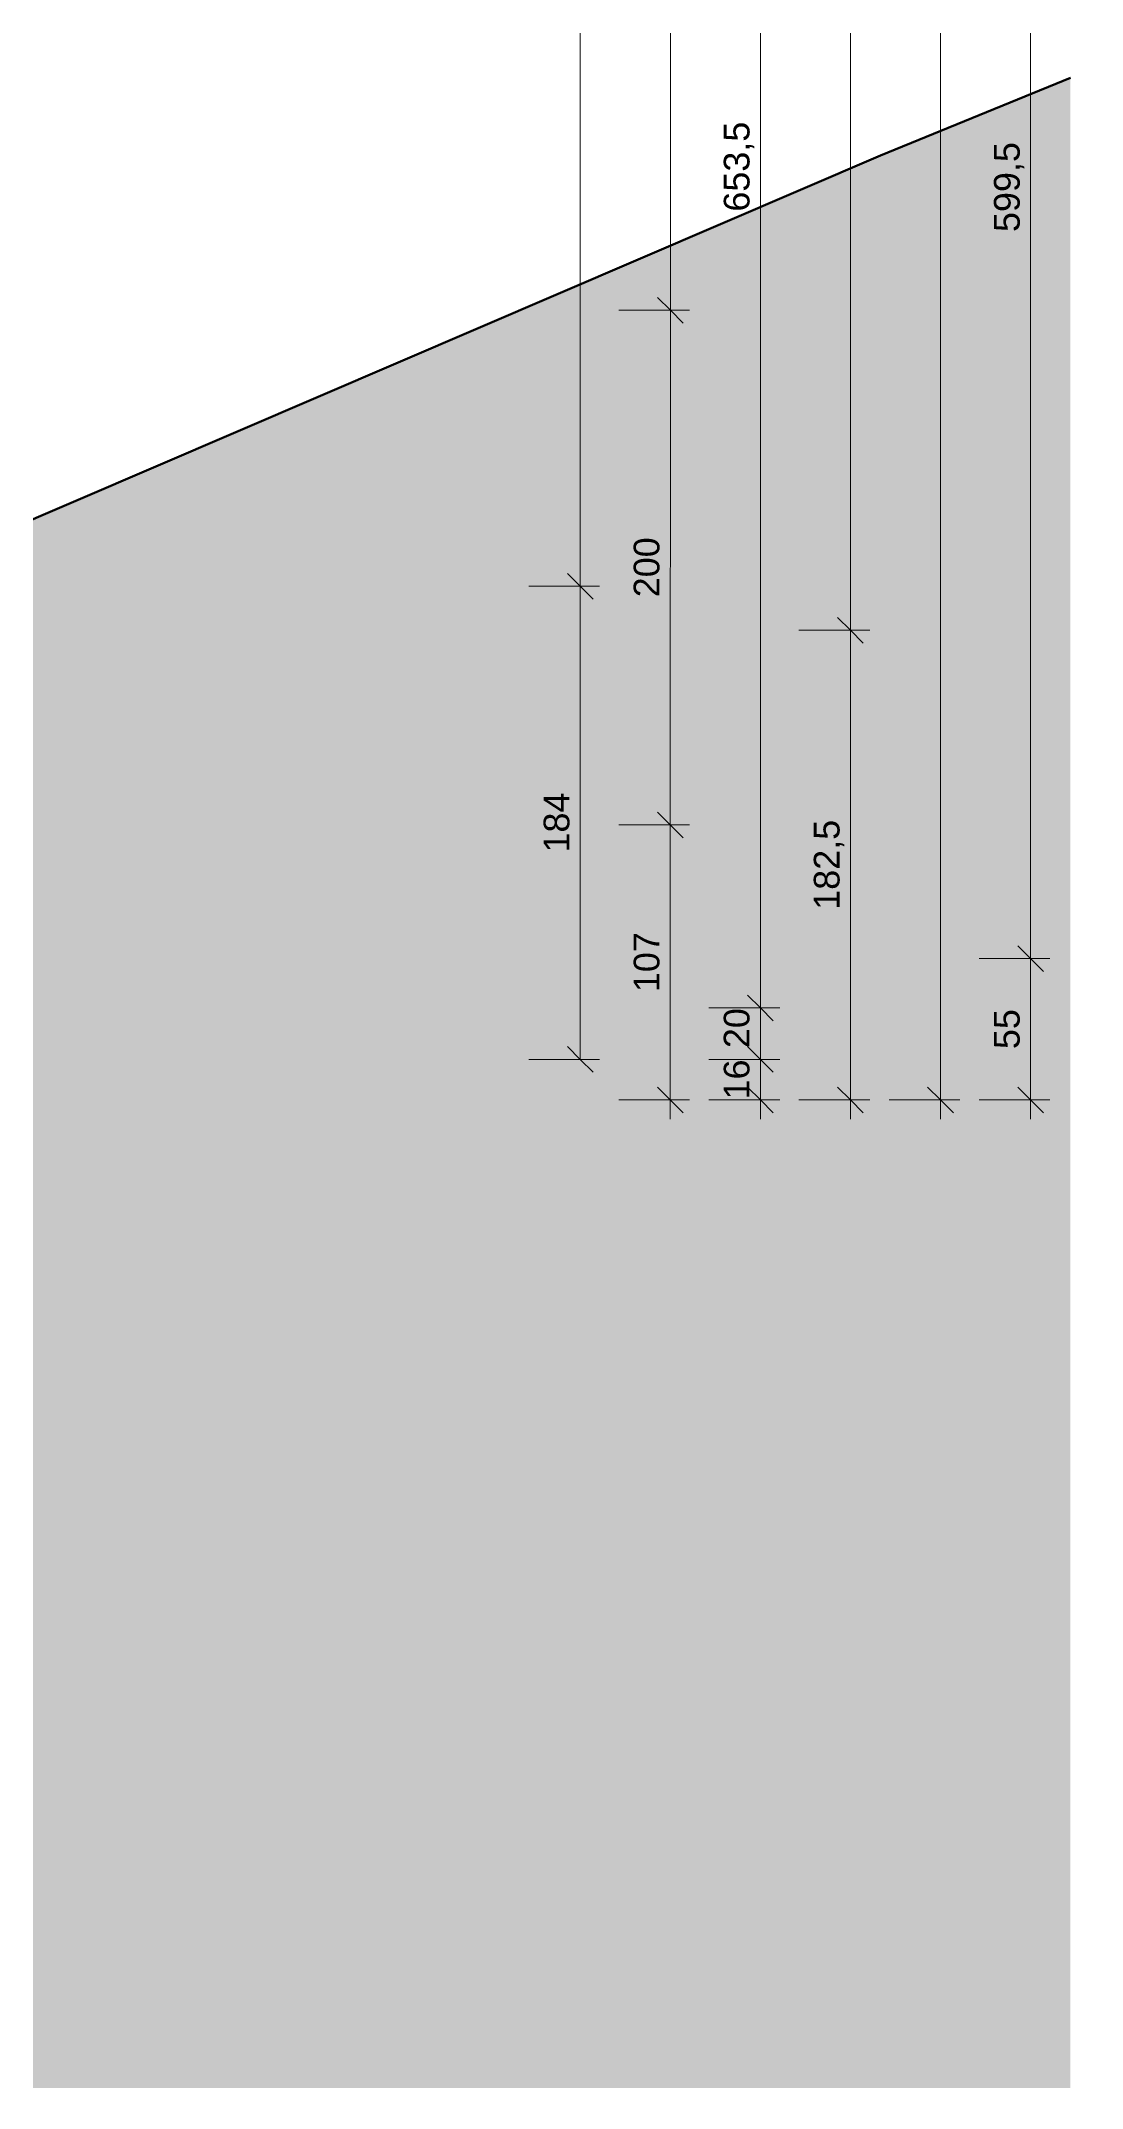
# Model space of a CAD drawing. Header units: metres. Extents: x -67.4 to -27.2, y 43.9 to 89.6.
# Drawn here: x -36.3 to -32.26, y 44.73 to 52.69 of the extents above; entities that cross this region are included whole.
import ezdxf

# ---------------------------------------------------------------- set-up
doc = ezdxf.new("R2010")
doc.units = ezdxf.units.M
for name, color, linetype, lineweight in [('A-DETL-GENF_', 92, 'Continuous', 13), ('A_2D', 7, 'Continuous', 13), ('A_Bemassung-50_', 4, 'Continuous', 9), ('A_Bemassung_', 4, 'Continuous', 9), ('A_Gelaender', 7, 'Continuous', 13), ('A_Grundstuecksgrenze', 5, 'Continuous', 70)]:
    doc.layers.add(name, color=color, linetype=linetype, lineweight=lineweight)
doc.styles.add('Arial_5', font='arial.ttf', dxfattribs={"height": 0.1})
doc.dimstyles.new('WGA-Bemaßung', dxfattribs={"dimscale": 0.3048, "dimtxt": 0.102026, "dimasz": 0.328084, "dimexe": 0.246063, "dimexo": 0.0625, "dimgap": 0.04101, "dimtad": 1, "dimdec": 1, "dimlfac": 100, "dimrnd": 0.5, "dimdsep": 46, "dimtxsty": 'Arial_5', "dimblk1": 'OBLIQUE', "dimblk2": 'OBLIQUE', "dimsah": 1, "dimcen": 0.09, "dimdle": 0.246063, "dimazin": 2, "dimtfac": 1, "dimtdec": 4, "dimtix": 1, "dimtmove": 0, "dimatfit": 3, "dimfxl": 0.656168, "dimfxlon": 1, "dimtvp": 1, "dimtolj": 1, "dimtzin": 0, "dimarcsym": 2})
doc.dimstyles.new('WGA-Bemaßung_2', dxfattribs={"dimscale": 0.3048, "dimtxt": 0.102026, "dimasz": 0.328084, "dimexe": 0.246063, "dimexo": 0.0625, "dimgap": 0.04101, "dimtad": 1, "dimdec": 1, "dimlfac": 100, "dimrnd": 0.5, "dimdsep": 46, "dimtxsty": 'Arial_5', "dimblk1": 'OBLIQUE', "dimblk2": 'OBLIQUE', "dimsah": 1, "dimcen": 0.09, "dimdle": 0.246063, "dimazin": 2, "dimtfac": 1, "dimtdec": 4, "dimtix": 1, "dimtmove": 2, "dimatfit": 3, "dimfxl": 0.656168, "dimfxlon": 1, "dimtvp": 1, "dimtolj": 1, "dimtzin": 0, "dimarcsym": 2})
doc.dimstyles.new('WGA-Bemaßung_4', dxfattribs={"dimscale": 0.3048, "dimtxt": 0.102026, "dimasz": 0.328084, "dimexe": 0.246063, "dimexo": 0.0625, "dimgap": 0.04101, "dimtad": 1, "dimdec": 1, "dimlfac": 100, "dimrnd": 0.5, "dimdsep": 46, "dimtxsty": 'Arial_5', "dimblk1": 'OBLIQUE', "dimblk2": 'OBLIQUE', "dimsah": 1, "dimcen": 0.09, "dimdle": 0.246063, "dimazin": 2, "dimtfac": 1, "dimtdec": 4, "dimtix": 1, "dimtmove": 0, "dimatfit": 3, "dimfxl": 0.656168, "dimfxlon": 1, "dimtvp": 1, "dimtolj": 1, "dimtzin": 0, "dimarcsym": 2})

# ---------------------------------------------------------------- blocks, each defined once
blk = doc.blocks.new('Typ des oberen Holms - Oberer Geländerholm_Innen_-3408985-263_PP_01OG_BT2')
at = {"layer": 'A_Gelaender', "lineweight": 5}
for p, q in [((-15.1136, 61.332), (-13.3118, 65.6517)), ((-13.2656, 65.6324), (-15.0674, 61.3128)), ((-15.0674, 61.3128), (-15.1136, 61.332))]:
    blk.add_line(p, q, dxfattribs=at)
blk = doc.blocks.new('Typ des oberen Holms - Oberer Geländerholm_Innen_-V3-263_PP_01OG_BT2')
at = {"layer": 'A_Gelaender', "lineweight": 5}
for p, q in [((-15.1136, 61.332), (-13.3118, 65.6517)), ((-15.0674, 61.3128), (-13.2656, 65.6324)), ((-15.1136, 61.332), (-15.0674, 61.3128))]:
    blk.add_line(p, q, dxfattribs=at)
blk = doc.blocks.new('Family - ___-3180367-263_PP_01OG_BT2')
at = {"layer": 'A_Grundstuecksgrenze'}
for p, q in [((-19.6942, 60.8437), (-10.3832, 60.9369)), ((-10.3832, 60.9369), (-9.585, 60.9315))]:
    blk.add_line(p, q, dxfattribs=at)
blk = doc.blocks.new('DIMBLOCK21-263_PP_01OG_BT2')
at = {"layer": 'A_Bemassung-50_', "lineweight": 35, "transparency": 16777216}
for p, q in [((-32.4562, 55.1182), (-32.5062, 55.1682)), ((-32.4562, 55.1182), (-32.4062, 55.0682)), ((-32.4564, 49.1231), (-32.5064, 49.1731)), ((-32.4564, 49.1231), (-32.4064, 49.0731))]:
    blk.add_line(p, q, dxfattribs=at)
at = {"layer": 'A_Bemassung-50_', "transparency": 16777216}
for p, q in [((-32.4562, 55.1182), (-32.5312, 55.1182)), ((-32.4562, 55.1182), (-32.4564, 49.1231)), ((-32.4562, 55.1182), (-32.2562, 55.1182)), ((-32.4564, 49.1231), (-32.6564, 49.1231)), ((-32.4564, 49.1231), (-32.3814, 49.1231))]:
    blk.add_line(p, q, dxfattribs=at)
at = {"layer": 'A_Bemassung-50_', "color": 0, "transparency": 16777216, "insert": (-32.5986, 51.9472), "char_height": 0.1, "width": 0.416266, "attachment_point": 1, "rotation": 90, "line_spacing_factor": 0.941778, "style": 'Arial_5'}
blk.add_mtext('599,5', dxfattribs=at)
blk = doc.blocks.new('_Oblique')
at = {"color": 0, "linetype": 'ByBlock', "lineweight": -2}
blk.add_line((-0.5, -0.5), (0.5, 0.5), dxfattribs=at)
blk = doc.blocks.new('DIMBLOCK22-263_PP_01OG_BT2')
at = {"layer": 'A_Bemassung-50_', "lineweight": 35, "transparency": 16777216}
for p, q in [((-32.4564, 49.1231), (-32.5064, 49.1731)), ((-32.4564, 49.1231), (-32.4064, 49.0731)), ((-32.4564, 48.5739), (-32.5064, 48.6239)), ((-32.4564, 48.5739), (-32.4064, 48.5239))]:
    blk.add_line(p, q, dxfattribs=at)
at = {"layer": 'A_Bemassung-50_', "transparency": 16777216}
for p, q in [((-32.4564, 49.1231), (-32.6564, 49.1231)), ((-32.4564, 49.1231), (-32.4564, 48.4989)), ((-32.4564, 49.1231), (-32.3814, 49.1231)), ((-32.4564, 48.5739), (-32.6564, 48.5739)), ((-32.4564, 48.5739), (-32.3814, 48.5739))]:
    blk.add_line(p, q, dxfattribs=at)
at = {"layer": 'A_Bemassung-50_', "color": 0, "transparency": 16777216, "insert": (-32.5987, 48.7716), "char_height": 0.1, "width": 0.184588, "attachment_point": 1, "rotation": 90, "line_spacing_factor": 0.941778, "style": 'Arial_5'}
blk.add_mtext('55', dxfattribs=at)
blk = doc.blocks.new('DIMBLOCK23-263_PP_01OG_BT2')
at = {"layer": 'A_Bemassung-50_', "transparency": 16777216}
for p, q in [((-32.8054, 83.3143), (-32.8064, 48.4989)), ((-32.8054, 83.2393), (-33.0054, 83.2393)), ((-32.8054, 83.2393), (-32.7304, 83.2392)), ((-32.8064, 48.5739), (-33.0064, 48.5739)), ((-32.8064, 48.5739), (-32.7314, 48.5739))]:
    blk.add_line(p, q, dxfattribs=at)
at = {"layer": 'A_Bemassung-50_', "lineweight": 35, "transparency": 16777216}
for p, q in [((-32.8054, 83.2393), (-32.8554, 83.2893)), ((-32.8054, 83.2393), (-32.7554, 83.1893)), ((-32.8064, 48.5739), (-32.8564, 48.6239)), ((-32.8064, 48.5739), (-32.7564, 48.5239))]:
    blk.add_line(p, q, dxfattribs=at)
at = {"layer": 'A_Bemassung-50_', "color": 0, "transparency": 16777216, "insert": (-32.9482, 65.6947), "char_height": 0.1, "width": 0.50856, "attachment_point": 1, "rotation": 90, "line_spacing_factor": 0.941778, "style": 'Arial_5'}
blk.add_mtext('3466,5', dxfattribs=at)
blk = doc.blocks.new('DIMBLOCK26-263_PP_01OG_BT2')
at = {"layer": 'A_Bemassung-50_', "transparency": 16777216}
for p, q in [((-33.1562, 55.4683), (-33.3562, 55.4683)), ((-33.1562, 55.4683), (-33.1564, 50.3993)), ((-33.1562, 55.4683), (-33.0812, 55.4683)), ((-33.1564, 50.3993), (-33.3564, 50.3993)), ((-33.1564, 50.3993), (-33.0814, 50.3993))]:
    blk.add_line(p, q, dxfattribs=at)
at = {"layer": 'A_Bemassung-50_', "lineweight": 35, "transparency": 16777216}
for p, q in [((-33.1562, 55.4683), (-33.2062, 55.5183)), ((-33.1562, 55.4683), (-33.1062, 55.4183)), ((-33.1564, 50.3993), (-33.2064, 50.4493)), ((-33.1564, 50.3993), (-33.1064, 50.3493))]:
    blk.add_line(p, q, dxfattribs=at)
at = {"layer": 'A_Bemassung-50_', "color": 0, "transparency": 16777216, "insert": (-33.2986, 52.8184), "char_height": 0.1, "width": 0.276883, "attachment_point": 1, "rotation": 90, "line_spacing_factor": 0.941778, "style": 'Arial_5'}
blk.add_mtext('507', dxfattribs=at)
blk = doc.blocks.new('DIMBLOCK27-263_PP_01OG_BT2')
at = {"layer": 'A_Bemassung-50_', "lineweight": 35, "transparency": 16777216}
for p, q in [((-33.1564, 50.3993), (-33.2064, 50.4493)), ((-33.1564, 50.3993), (-33.1064, 50.3493)), ((-33.1564, 48.5739), (-33.2064, 48.6239)), ((-33.1564, 48.5739), (-33.1064, 48.5239))]:
    blk.add_line(p, q, dxfattribs=at)
at = {"layer": 'A_Bemassung-50_', "transparency": 16777216}
for p, q in [((-33.1564, 50.3993), (-33.3564, 50.3993)), ((-33.1564, 50.3993), (-33.1564, 48.4989)), ((-33.1564, 50.3993), (-33.0814, 50.3993)), ((-33.1564, 48.5739), (-33.3564, 48.5739)), ((-33.1564, 48.5739), (-33.0814, 48.5739))]:
    blk.add_line(p, q, dxfattribs=at)
at = {"layer": 'A_Bemassung-50_', "color": 0, "transparency": 16777216, "insert": (-33.2987, 49.3131), "char_height": 0.1, "width": 0.416266, "attachment_point": 1, "rotation": 90, "line_spacing_factor": 0.941778, "style": 'Arial_5'}
blk.add_mtext('182,5', dxfattribs=at)
blk = doc.blocks.new('DIMBLOCK41-263_PP_01OG_BT2')
at = {"layer": 'A_Bemassung-50_', "lineweight": 35, "transparency": 16777216}
for p, q in [((-33.8564, 49.6428), (-33.9064, 49.6928)), ((-33.8564, 49.6428), (-33.8064, 49.5928)), ((-33.8564, 48.5739), (-33.9064, 48.6239)), ((-33.8564, 48.5739), (-33.8064, 48.5239))]:
    blk.add_line(p, q, dxfattribs=at)
at = {"layer": 'A_Bemassung-50_', "transparency": 16777216}
for p, q in [((-33.8564, 49.6428), (-34.0564, 49.6428)), ((-33.8564, 48.4989), (-33.8564, 49.6428)), ((-33.8564, 49.6428), (-33.7814, 49.6428)), ((-33.8564, 48.5739), (-34.0564, 48.5739)), ((-33.8564, 48.5739), (-33.7814, 48.5739))]:
    blk.add_line(p, q, dxfattribs=at)
at = {"layer": 'A_Bemassung-50_', "color": 0, "transparency": 16777216, "insert": (-33.9987, 48.993), "char_height": 0.1, "width": 0.276883, "attachment_point": 1, "rotation": 90, "line_spacing_factor": 0.941778, "style": 'Arial_5'}
blk.add_mtext('107', dxfattribs=at)
blk = doc.blocks.new('DIMBLOCK42-263_PP_01OG_BT2')
at = {"layer": 'A_Bemassung-50_', "transparency": 16777216}
for p, q in [((-33.8563, 51.6433), (-34.0563, 51.6434)), ((-33.8564, 49.6428), (-33.8563, 51.6433)), ((-33.8563, 51.6433), (-33.7813, 51.6433)), ((-33.8564, 49.6428), (-34.0564, 49.6428)), ((-33.8564, 49.6428), (-33.7814, 49.6428))]:
    blk.add_line(p, q, dxfattribs=at)
at = {"layer": 'A_Bemassung-50_', "lineweight": 35, "transparency": 16777216}
for p, q in [((-33.8563, 51.6433), (-33.9063, 51.6933)), ((-33.8563, 51.6433), (-33.8063, 51.5933)), ((-33.8564, 49.6428), (-33.9064, 49.6928)), ((-33.8564, 49.6428), (-33.8064, 49.5928))]:
    blk.add_line(p, q, dxfattribs=at)
at = {"layer": 'A_Bemassung-50_', "color": 0, "transparency": 16777216, "insert": (-33.9987, 50.5277), "char_height": 0.1, "width": 0.276883, "attachment_point": 1, "rotation": 90, "line_spacing_factor": 0.941778, "style": 'Arial_5'}
blk.add_mtext('200', dxfattribs=at)
blk = doc.blocks.new('DIMBLOCK43-263_PP_01OG_BT2')
at = {"layer": 'A_Bemassung-50_', "transparency": 16777216}
for p, q in [((-33.8563, 54.3433), (-34.0563, 54.3434)), ((-33.8563, 51.6433), (-33.8563, 54.3433)), ((-33.8563, 54.3433), (-33.7813, 54.3433)), ((-33.8563, 51.6433), (-34.0563, 51.6434)), ((-33.8563, 51.6433), (-33.7813, 51.6433))]:
    blk.add_line(p, q, dxfattribs=at)
at = {"layer": 'A_Bemassung-50_', "lineweight": 35, "transparency": 16777216}
for p, q in [((-33.8563, 54.3433), (-33.9063, 54.3933)), ((-33.8563, 54.3433), (-33.8063, 54.2933)), ((-33.8563, 51.6433), (-33.9063, 51.6933)), ((-33.8563, 51.6433), (-33.8063, 51.5933))]:
    blk.add_line(p, q, dxfattribs=at)
at = {"layer": 'A_Bemassung-50_', "color": 0, "transparency": 16777216, "insert": (-33.9986, 52.878), "char_height": 0.1, "width": 0.276883, "attachment_point": 1, "rotation": 90, "line_spacing_factor": 0.941778, "style": 'Arial_5'}
blk.add_mtext('270', dxfattribs=at)
blk = doc.blocks.new('DIMBLOCK284-263_PP_01OG_BT2')
at = {"layer": 'A_Bemassung-50_', "lineweight": 35, "transparency": 16777216}
for p, q in [((-33.5064, 48.7315), (-33.5564, 48.7815)), ((-33.5064, 48.7315), (-33.4564, 48.6815)), ((-33.5064, 48.5739), (-33.5564, 48.6239)), ((-33.5064, 48.5739), (-33.4564, 48.5239))]:
    blk.add_line(p, q, dxfattribs=at)
at = {"layer": 'A_Bemassung-50_', "transparency": 16777216}
for p, q in [((-33.5064, 48.7315), (-33.7064, 48.7315)), ((-33.5064, 48.4989), (-33.5064, 48.7315)), ((-33.5064, 48.7315), (-33.4314, 48.7315)), ((-33.5064, 48.5739), (-33.7064, 48.5739)), ((-33.5064, 48.5739), (-33.4314, 48.5739))]:
    blk.add_line(p, q, dxfattribs=at)
at = {"layer": 'A_Bemassung-50_', "color": 0, "transparency": 16777216, "insert": (-33.6487, 48.5758), "char_height": 0.1, "width": 0.184588, "attachment_point": 1, "rotation": 90, "line_spacing_factor": 0.941778, "style": 'Arial_5'}
blk.add_mtext('16', dxfattribs=at)
blk = doc.blocks.new('DIMBLOCK285-263_PP_01OG_BT2')
at = {"layer": 'A_Bemassung-50_', "transparency": 16777216}
for p, q in [((-33.5064, 48.9315), (-33.7064, 48.9315)), ((-33.5064, 48.7315), (-33.5064, 48.9315)), ((-33.5064, 48.9315), (-33.4314, 48.9315)), ((-33.5064, 48.7315), (-33.7064, 48.7315)), ((-33.5064, 48.7315), (-33.4314, 48.7315))]:
    blk.add_line(p, q, dxfattribs=at)
at = {"layer": 'A_Bemassung-50_', "lineweight": 35, "transparency": 16777216}
for p, q in [((-33.5064, 48.9315), (-33.5564, 48.9815)), ((-33.5064, 48.9315), (-33.4564, 48.8815)), ((-33.5064, 48.7315), (-33.5564, 48.7815)), ((-33.5064, 48.7315), (-33.4564, 48.6815))]:
    blk.add_line(p, q, dxfattribs=at)
at = {"layer": 'A_Bemassung-50_', "color": 0, "transparency": 16777216, "insert": (-33.6487, 48.7754), "char_height": 0.1, "width": 0.184588, "attachment_point": 1, "rotation": 90, "line_spacing_factor": 0.941778, "style": 'Arial_5'}
blk.add_mtext('20', dxfattribs=at)
blk = doc.blocks.new('DIMBLOCK286-263_PP_01OG_BT2')
at = {"layer": 'A_Bemassung-50_', "transparency": 16777216}
for p, q in [((-33.5062, 55.4683), (-33.7062, 55.4683)), ((-33.5064, 48.9315), (-33.5062, 55.4683)), ((-33.5062, 55.4683), (-33.4312, 55.4683)), ((-33.5064, 48.9315), (-33.7064, 48.9315)), ((-33.5064, 48.9315), (-33.4314, 48.9315))]:
    blk.add_line(p, q, dxfattribs=at)
at = {"layer": 'A_Bemassung-50_', "lineweight": 35, "transparency": 16777216}
for p, q in [((-33.5062, 55.4683), (-33.5562, 55.5183)), ((-33.5062, 55.4683), (-33.4562, 55.4183)), ((-33.5064, 48.9315), (-33.5564, 48.9815)), ((-33.5064, 48.9315), (-33.4564, 48.8815))]:
    blk.add_line(p, q, dxfattribs=at)
at = {"layer": 'A_Bemassung-50_', "color": 0, "transparency": 16777216, "insert": (-33.6486, 52.0265), "char_height": 0.1, "width": 0.416266, "attachment_point": 1, "rotation": 90, "line_spacing_factor": 0.941778, "style": 'Arial_5'}
blk.add_mtext('653,5', dxfattribs=at)
blk = doc.blocks.new('DIMBLOCK646-263_PP_01OG_BT2')
at = {"layer": 'A_Bemassung-50_', "transparency": 16777216}
for p, q in [((-34.2062, 55.6284), (-34.4062, 55.6284)), ((-34.2062, 55.6284), (-34.2064, 50.5704)), ((-34.2062, 55.6284), (-34.1312, 55.6284)), ((-34.2064, 50.5704), (-34.4064, 50.5704)), ((-34.2064, 50.5704), (-34.1314, 50.5704))]:
    blk.add_line(p, q, dxfattribs=at)
at = {"layer": 'A_Bemassung-50_', "lineweight": 35, "transparency": 16777216}
for p, q in [((-34.2062, 55.6284), (-34.2562, 55.6784)), ((-34.2062, 55.6284), (-34.1562, 55.5784)), ((-34.2064, 50.5704), (-34.2564, 50.6204)), ((-34.2064, 50.5704), (-34.1564, 50.5204))]:
    blk.add_line(p, q, dxfattribs=at)
at = {"layer": 'A_Bemassung-50_', "color": 0, "transparency": 16777216, "insert": (-34.3486, 52.984), "char_height": 0.1, "width": 0.276883, "attachment_point": 1, "rotation": 90, "line_spacing_factor": 0.941778, "style": 'Arial_5'}
blk.add_mtext('506', dxfattribs=at)
blk = doc.blocks.new('DIMBLOCK647-263_PP_01OG_BT2')
at = {"layer": 'A_Bemassung-50_', "lineweight": 35, "transparency": 16777216}
for p, q in [((-34.2064, 50.5704), (-34.2564, 50.6204)), ((-34.2064, 50.5704), (-34.1564, 50.5204)), ((-34.2064, 48.7315), (-34.2564, 48.7816)), ((-34.2064, 48.7315), (-34.1564, 48.6815))]:
    blk.add_line(p, q, dxfattribs=at)
at = {"layer": 'A_Bemassung-50_', "transparency": 16777216}
for p, q in [((-34.2064, 50.5704), (-34.4064, 50.5704)), ((-34.2064, 50.5704), (-34.2064, 48.7315)), ((-34.2064, 50.5704), (-34.1314, 50.5704)), ((-34.2064, 48.7315), (-34.4064, 48.7316)), ((-34.2064, 48.7315), (-34.1314, 48.7315))]:
    blk.add_line(p, q, dxfattribs=at)
at = {"layer": 'A_Bemassung-50_', "color": 0, "transparency": 16777216, "insert": (-34.3487, 49.5356), "char_height": 0.1, "width": 0.276883, "attachment_point": 1, "rotation": 90, "line_spacing_factor": 0.941778, "style": 'Arial_5'}
blk.add_mtext('184', dxfattribs=at)

msp = doc.modelspace()

# ---------------------------------------------------------------- hatches: boundary and pattern name
at = {"layer": 'A-DETL-GENF_'}
msp.add_hatch(color=253, dxfattribs=at).paths.add_polyline_path([(-54.2379, 44.7336), (-32.3013, 44.7336), (-32.3013, 52.5466), (-33.0402, 52.2443), (-41.5978, 48.5741), (-54.349, 47.6519), (-54.449, 47.6519), (-54.349, 46.2693)])

# ---------------------------------------------------------------- linework, layer by layer
at = {"layer": 'A_2D'}
for p, q in [((-32.3013, 52.5466), (-33.0402, 52.2443)), ((-33.0402, 52.2443), (-41.5978, 48.5741))]:
    msp.add_line(p, q, dxfattribs=at)

# ---------------------------------------------------------------- block references
at = {"layer": 'A_Gelaender', "lineweight": 5, "rotation": 22.64000000000043}
for name in ['Typ des oberen Holms - Oberer Geländerholm_Innen_-3408985-263_PP_01OG_BT2', 'Typ des oberen Holms - Oberer Geländerholm_Innen_-V3-263_PP_01OG_BT2']:
    msp.add_blockref(name, (0, 0), dxfattribs=at)
at = {"layer": 'A_Grundstuecksgrenze', "rotation": 22.64000000000043}
msp.add_blockref('Family - ___-3180367-263_PP_01OG_BT2', (0, 0), dxfattribs=at)

# ---------------------------------------------------------------- dimensions: what is measured, and where the dimension line sits
at = {"layer": 'A_Bemassung_'}
for base, p1, p2, dimstyle, override, picture, middle in [((-32.8064, 48.5739), (-33.0054, 83.2393), (-33.0064, 48.5739), 'WGA-Bemaßung', {"dimpost": '<>', "dimfxl": 34.665387}, 'DIMBLOCK23-263_PP_01OG_BT2', (-32.8695, 65.9066)), ((-34.2064, 50.5704), (-34.4062, 55.6284), (-34.4064, 50.5704), 'WGA-Bemaßung_4', {"dimpost": '<>', "dimfxl": 5.057995}, 'DIMBLOCK646-263_PP_01OG_BT2', (-34.2698, 53.0994)), ((-33.5062, 55.4683), (-33.7064, 48.9315), (-33.7062, 55.4683), 'WGA-Bemaßung', {"dimpost": '<>', "dimfxl": 6.536805}, 'DIMBLOCK286-263_PP_01OG_BT2', (-33.5699, 52.1999)), ((-33.1564, 50.3993), (-33.3562, 55.4683), (-33.3564, 50.3993), 'WGA-Bemaßung', {"dimpost": '<>', "dimfxl": 5.069061}, 'DIMBLOCK26-263_PP_01OG_BT2', (-33.2199, 52.9338)), ((-32.4564, 49.1231), (-32.2562, 55.1182), (-32.6564, 49.1231), 'WGA-Bemaßung', {"dimpost": '<>', "dimfxl": 6.008396}, 'DIMBLOCK21-263_PP_01OG_BT2', (-32.5199, 52.1207)), ((-33.8563, 54.3433), (-34.0563, 51.6434), (-34.0563, 54.3434), 'WGA-Bemaßung', {"dimpost": '<>', "dimfxl": 2.7}, 'DIMBLOCK43-263_PP_01OG_BT2', (-33.9199, 52.9933)), ((-33.8563, 51.6433), (-34.0564, 49.6428), (-34.0563, 51.6434), 'WGA-Bemaßung', {"dimpost": '<>', "dimfxl": 2.000504}, 'DIMBLOCK42-263_PP_01OG_BT2', (-33.9199, 50.6431)), ((-34.2064, 48.7315), (-34.4064, 50.5704), (-34.4064, 48.7316), 'WGA-Bemaßung_4', {"dimpost": '<>', "dimfxl": 1.838811}, 'DIMBLOCK647-263_PP_01OG_BT2', (-34.27, 49.651)), ((-33.1564, 48.5739), (-33.3564, 50.3993), (-33.3564, 48.5739), 'WGA-Bemaßung', {"dimpost": '<>', "dimfxl": 1.825387}, 'DIMBLOCK27-263_PP_01OG_BT2', (-33.22, 49.4866)), ((-33.8564, 49.6428), (-34.0564, 48.5739), (-34.0564, 49.6428), 'WGA-Bemaßung', {"dimpost": '<>', "dimfxl": 1.068944}, 'DIMBLOCK41-263_PP_01OG_BT2', (-33.92, 49.1084)), ((-32.4564, 48.5739), (-32.6564, 49.1231), (-32.6564, 48.5739), 'WGA-Bemaßung', {"dimpost": '<>', "dimfxl": 0.54927}, 'DIMBLOCK22-263_PP_01OG_BT2', (-32.5198, 48.8485)), ((-33.5064, 48.7315), (-33.7064, 48.5739), (-33.7064, 48.7315), 'WGA-Bemaßung', {"dimpost": '<>', "dimfxl": 0.157643}, 'DIMBLOCK284-263_PP_01OG_BT2', (-33.57, 48.6527))]:
    dim = msp.add_linear_dim(base=base, p1=p1, p2=p2, angle=89.99828, dimstyle=dimstyle, override=override, dxfattribs=at)
    dim.commit()
    dim.dimension.update_dxf_attribs({"geometry": picture, "text_midpoint": middle})
dim = msp.add_linear_dim(base=(-33.5064, 48.9315), p1=(-33.7064, 48.7315), p2=(-33.7064, 48.9315), angle=89.99828, dimstyle='WGA-Bemaßung_2', override={"dimpost": '<>', "dimfxl": 0.2}, dxfattribs=at)
dim.commit()
dim.dimension.update_dxf_attribs({"geometry": 'DIMBLOCK285-263_PP_01OG_BT2', "text_midpoint": (-33.5821, 48.8677), "dimtype": 160, "text_rotation": 90})

doc.saveas('drawing.dxf')
